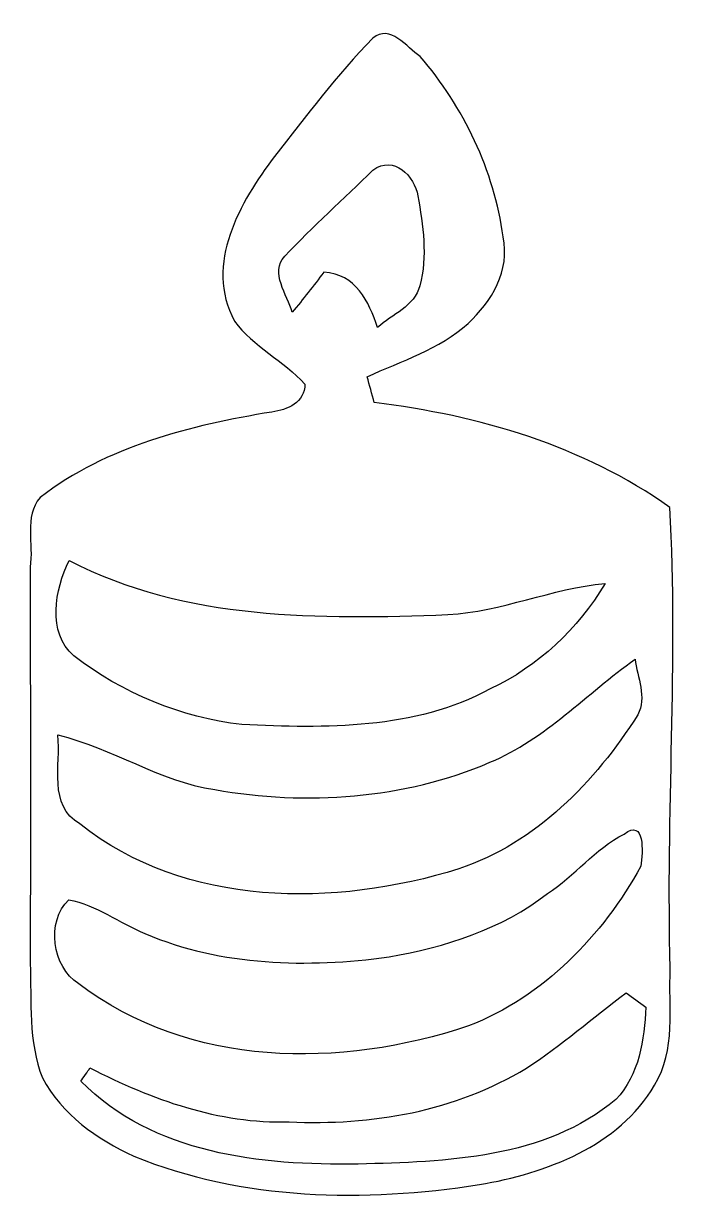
# Model space of a CAD drawing. Header units: centimetres. Extents: x -3.7 to 0.68, y -2.63 to 5.25.
import ezdxf

# ---------------------------------------------------------------- set-up
doc = ezdxf.new("R2010")
doc.units = ezdxf.units.CM
doc.header["$MEASUREMENT"] = 0
doc.layers.add('Camada 1', color=7, linetype='Continuous')

msp = doc.modelspace()

# ---------------------------------------------------------------- linework, layer by layer
at = {"layer": 'Camada 1', "color": 17}
for points, knots in [([(-1.36474, 5.14835), (-1.25044, 5.24643), (-1.13826, 5.08662), (-1.04971, 5.02735), (-1.04971, 5.02735), (-0.75796, 4.68798), (-0.55476, 4.2657), (-0.49549, 3.8205), (-0.49549, 3.8205), (-0.44575, 3.59966), (-0.57311, 3.38658), (-0.72903, 3.24265), (-0.72903, 3.24265), (-0.92165, 3.07049), (-1.17212, 2.99218), (-1.40249, 2.8867), (-1.40249, 2.8867), (-1.38732, 2.82919), (-1.37144, 2.77134), (-1.35592, 2.71348), (-1.35592, 2.71348), (-0.65777, 2.62952), (0.04073, 2.42491), (0.61893, 2.01287), (0.61893, 2.01287), (0.67573, 0.98663), (0.59177, -0.0403), (0.6214, -1.06724), (0.6214, -1.06724), (0.60835, -1.32759), (0.66268, -1.61263), (0.51592, -1.84652), (0.51592, -1.84652), (0.27779, -2.2568), (-0.20869, -2.43602), (-0.65389, -2.51186), (-0.65389, -2.51186), (-1.42154, -2.63075), (-2.23328, -2.61875), (-2.96176, -2.32172), (-2.96176, -2.32172), (-3.2073, -2.20918), (-3.4426, -2.04196), (-3.57207, -1.79855), (-3.57207, -1.79855), (-3.66803, -1.55584), (-3.64333, -1.28702), (-3.65462, -1.03231), (-3.65462, -1.03231), (-3.65039, -0.15002), (-3.65215, 0.73228), (-3.65497, 1.61458), (-3.65497, 1.61458), (-3.62781, 1.7638), (-3.69801, 1.9536), (-3.58794, 2.07919), (-3.58794, 2.07919), (-3.14274, 2.4235), (-2.585, 2.56073), (-2.03996, 2.65069), (-2.03996, 2.65069), (-1.93589, 2.66515), (-1.81771, 2.71489), (-1.81947, 2.83801), (-1.81947, 2.83801), (-1.96164, 2.99323), (-2.16378, 3.08743), (-2.28972, 3.25888), (-2.28972, 3.25888), (-2.49469, 3.63952), (-2.25056, 4.05474), (-2.02232, 4.35884), (-2.02232, 4.35884), (-1.80994, 4.62695), (-1.60604, 4.90529), (-1.36474, 5.14835), (-1.36474, 5.14835), (-1.36474, 5.14835), (-1.36474, 5.14835), (-1.36474, 5.14835)], [0, 0, 0, 0, 0.047619, 0.047619, 0.047619, 0.047619, 0.0952381, 0.0952381, 0.0952381, 0.0952381, 0.1428571, 0.1428571, 0.1428571, 0.1428571, 0.1904762, 0.1904762, 0.1904762, 0.1904762, 0.2380952, 0.2380952, 0.2380952, 0.2380952, 0.2857143, 0.2857143, 0.2857143, 0.2857143, 0.3333333, 0.3333333, 0.3333333, 0.3333333, 0.3809524, 0.3809524, 0.3809524, 0.3809524, 0.4285714, 0.4285714, 0.4285714, 0.4285714, 0.4761905, 0.4761905, 0.4761905, 0.4761905, 0.5238095, 0.5238095, 0.5238095, 0.5238095, 0.5714286, 0.5714286, 0.5714286, 0.5714286, 0.6190476, 0.6190476, 0.6190476, 0.6190476, 0.6666667, 0.6666667, 0.6666667, 0.6666667, 0.7142857, 0.7142857, 0.7142857, 0.7142857, 0.7619048, 0.7619048, 0.7619048, 0.7619048, 0.8095238, 0.8095238, 0.8095238, 0.8095238, 0.8571429, 0.8571429, 0.8571429, 0.8571429, 0.9047619, 0.9047619, 0.9047619, 0.9047619, 1, 1, 1, 1]), ([(-1.36509, 4.26676), (-1.55912, 4.07379), (-1.76691, 3.89176), (-1.95388, 3.69138), (-1.95388, 3.69138), (-2.05477, 3.58449), (-1.93589, 3.4335), (-1.90343, 3.31744), (-1.90343, 3.31744), (-1.83076, 3.40457), (-1.76161, 3.49488), (-1.69247, 3.58484), (-1.69247, 3.58484), (-1.47798, 3.57426), (-1.39226, 3.38764), (-1.33369, 3.21584), (-1.33369, 3.21584), (-1.23739, 3.30403), (-1.08604, 3.35624), (-1.05147, 3.49418), (-1.05147, 3.49418), (-0.99856, 3.69032), (-1.03031, 3.89987), (-1.06417, 4.09637), (-1.06417, 4.09637), (-1.08816, 4.22513), (-1.22257, 4.37224), (-1.36509, 4.26676), (-1.36509, 4.26676), (-1.36509, 4.26676), (-1.36509, 4.26676), (-1.36509, 4.26676)], [0, 0, 0, 0, 0.1111111, 0.1111111, 0.1111111, 0.1111111, 0.2222222, 0.2222222, 0.2222222, 0.2222222, 0.3333333, 0.3333333, 0.3333333, 0.3333333, 0.4444444, 0.4444444, 0.4444444, 0.4444444, 0.5555556, 0.5555556, 0.5555556, 0.5555556, 0.6666667, 0.6666667, 0.6666667, 0.6666667, 0.7777778, 0.7777778, 0.7777778, 0.7777778, 1, 1, 1, 1]), ([(-3.39462, 1.65903), (-3.48705, 1.46324), (-3.54385, 1.17925), (-3.36217, 1.02191), (-3.36217, 1.02191), (-3.03902, 0.77109), (-2.64603, 0.60987), (-2.23928, 0.56189), (-2.23928, 0.56189), (-1.6833, 0.5372), (-1.08569, 0.52555), (-0.58122, 0.80107), (-0.58122, 0.80107), (-0.25984, 0.951), (0.0051, 1.20148), (0.18607, 1.50557), (0.18607, 1.50557), (-0.17094, 1.47206), (-0.50467, 1.31754), (-0.86344, 1.29708), (-0.86344, 1.29708), (-1.71611, 1.26533), (-2.6171, 1.25545), (-3.39462, 1.65903), (-3.39462, 1.65903), (-3.39462, 1.65903), (-3.39462, 1.65903), (-3.39462, 1.65903)], [0, 0, 0, 0, 0.125, 0.125, 0.125, 0.125, 0.25, 0.25, 0.25, 0.25, 0.375, 0.375, 0.375, 0.375, 0.5, 0.5, 0.5, 0.5, 0.625, 0.625, 0.625, 0.625, 0.75, 0.75, 0.75, 0.75, 1, 1, 1, 1]), ([(-0.58298, 0.31001), (-1.15801, 0.06377), (-1.80889, 0.01932), (-2.42096, 0.12797), (-2.42096, 0.12797), (-2.79314, 0.18371), (-3.10676, 0.40667), (-3.46871, 0.49275), (-3.46871, 0.49275), (-3.44789, 0.29166), (-3.53573, 0.02285), (-3.3223, -0.10169), (-3.3223, -0.10169), (-2.61534, -0.66366), (-1.61874, -0.65978), (-0.79042, -0.4019), (-0.79042, -0.4019), (-0.2736, -0.22727), (0.11834, 0.17701), (0.40444, 0.62751), (0.40444, 0.62751), (0.46618, 0.74357), (0.40127, 0.87798), (0.3861, 1.00004), (0.3861, 1.00004), (0.06436, 0.76862), (-0.21186, 0.46523), (-0.58298, 0.31001), (-0.58298, 0.31001), (-0.58298, 0.31001), (-0.58298, 0.31001), (-0.58298, 0.31001)], [0, 0, 0, 0, 0.1111111, 0.1111111, 0.1111111, 0.1111111, 0.2222222, 0.2222222, 0.2222222, 0.2222222, 0.3333333, 0.3333333, 0.3333333, 0.3333333, 0.4444444, 0.4444444, 0.4444444, 0.4444444, 0.5555556, 0.5555556, 0.5555556, 0.5555556, 0.6666667, 0.6666667, 0.6666667, 0.6666667, 0.7777778, 0.7777778, 0.7777778, 0.7777778, 1, 1, 1, 1]), ([(0.31272, -0.16942), (0.11904, -0.26784), (-0.01713, -0.44882), (-0.19881, -0.56629), (-0.19881, -0.56629), (-0.50361, -0.80442), (-0.88108, -0.92472), (-1.25714, -0.99033), (-1.25714, -0.99033), (-1.80183, -1.06442), (-2.37545, -1.05207), (-2.88803, -0.8344), (-2.88803, -0.8344), (-3.05878, -0.76244), (-3.21224, -0.6432), (-3.39639, -0.60827), (-3.39639, -0.60827), (-3.54738, -0.75221), (-3.50857, -1.05665), (-3.33006, -1.16919), (-3.33006, -1.16919), (-2.59382, -1.73434), (-1.5757, -1.73646), (-0.72656, -1.45177), (-0.72656, -1.45177), (-0.2228, -1.25562), (0.16773, -0.84957), (0.42526, -0.38391), (0.42526, -0.38391), (0.4376, -0.28901), (0.45418, -0.06253), (0.31272, -0.16942), (0.31272, -0.16942), (0.31272, -0.16942), (0.31272, -0.16942), (0.31272, -0.16942)], [0, 0, 0, 0, 0.1, 0.1, 0.1, 0.1, 0.2, 0.2, 0.2, 0.2, 0.3, 0.3, 0.3, 0.3, 0.4, 0.4, 0.4, 0.4, 0.5, 0.5, 0.5, 0.5, 0.6, 0.6, 0.6, 0.6, 0.7, 0.7, 0.7, 0.7, 0.8, 0.8, 0.8, 0.8, 1, 1, 1, 1]), ([(-0.33957, -1.73293), (-0.81123, -2.02221), (-1.37638, -2.11887), (-1.92354, -2.09206), (-1.92354, -2.09206), (-2.39309, -2.10652), (-2.84288, -1.94319), (-3.25457, -1.73222), (-3.25457, -1.73222), (-3.26974, -1.75445), (-3.29972, -1.7989), (-3.31489, -1.82077), (-3.31489, -1.82077), (-2.83653, -2.30866), (-2.11122, -2.38451), (-1.46387, -2.37463), (-1.46387, -2.37463), (-0.87544, -2.3584), (-0.21751, -2.34112), (0.25769, -1.94248), (0.25769, -1.94248), (0.41432, -1.77914), (0.4496, -1.54172), (0.45736, -1.32547), (0.45736, -1.32547), (0.41361, -1.29372), (0.37058, -1.26197), (0.32718, -1.23057), (0.32718, -1.23057), (0.10388, -1.39638), (-0.10532, -1.58159), (-0.33957, -1.73293)], [0, 0, 0, 0, 0.1111111, 0.1111111, 0.1111111, 0.1111111, 0.2222222, 0.2222222, 0.2222222, 0.2222222, 0.3333333, 0.3333333, 0.3333333, 0.3333333, 0.4444444, 0.4444444, 0.4444444, 0.4444444, 0.5555556, 0.5555556, 0.5555556, 0.5555556, 0.6666667, 0.6666667, 0.6666667, 0.6666667, 0.7777778, 0.7777778, 0.7777778, 0.7777778, 1, 1, 1, 1])]:
    msp.add_open_spline(points, degree=3, knots=knots, dxfattribs=at)

doc.saveas('drawing.dxf')
